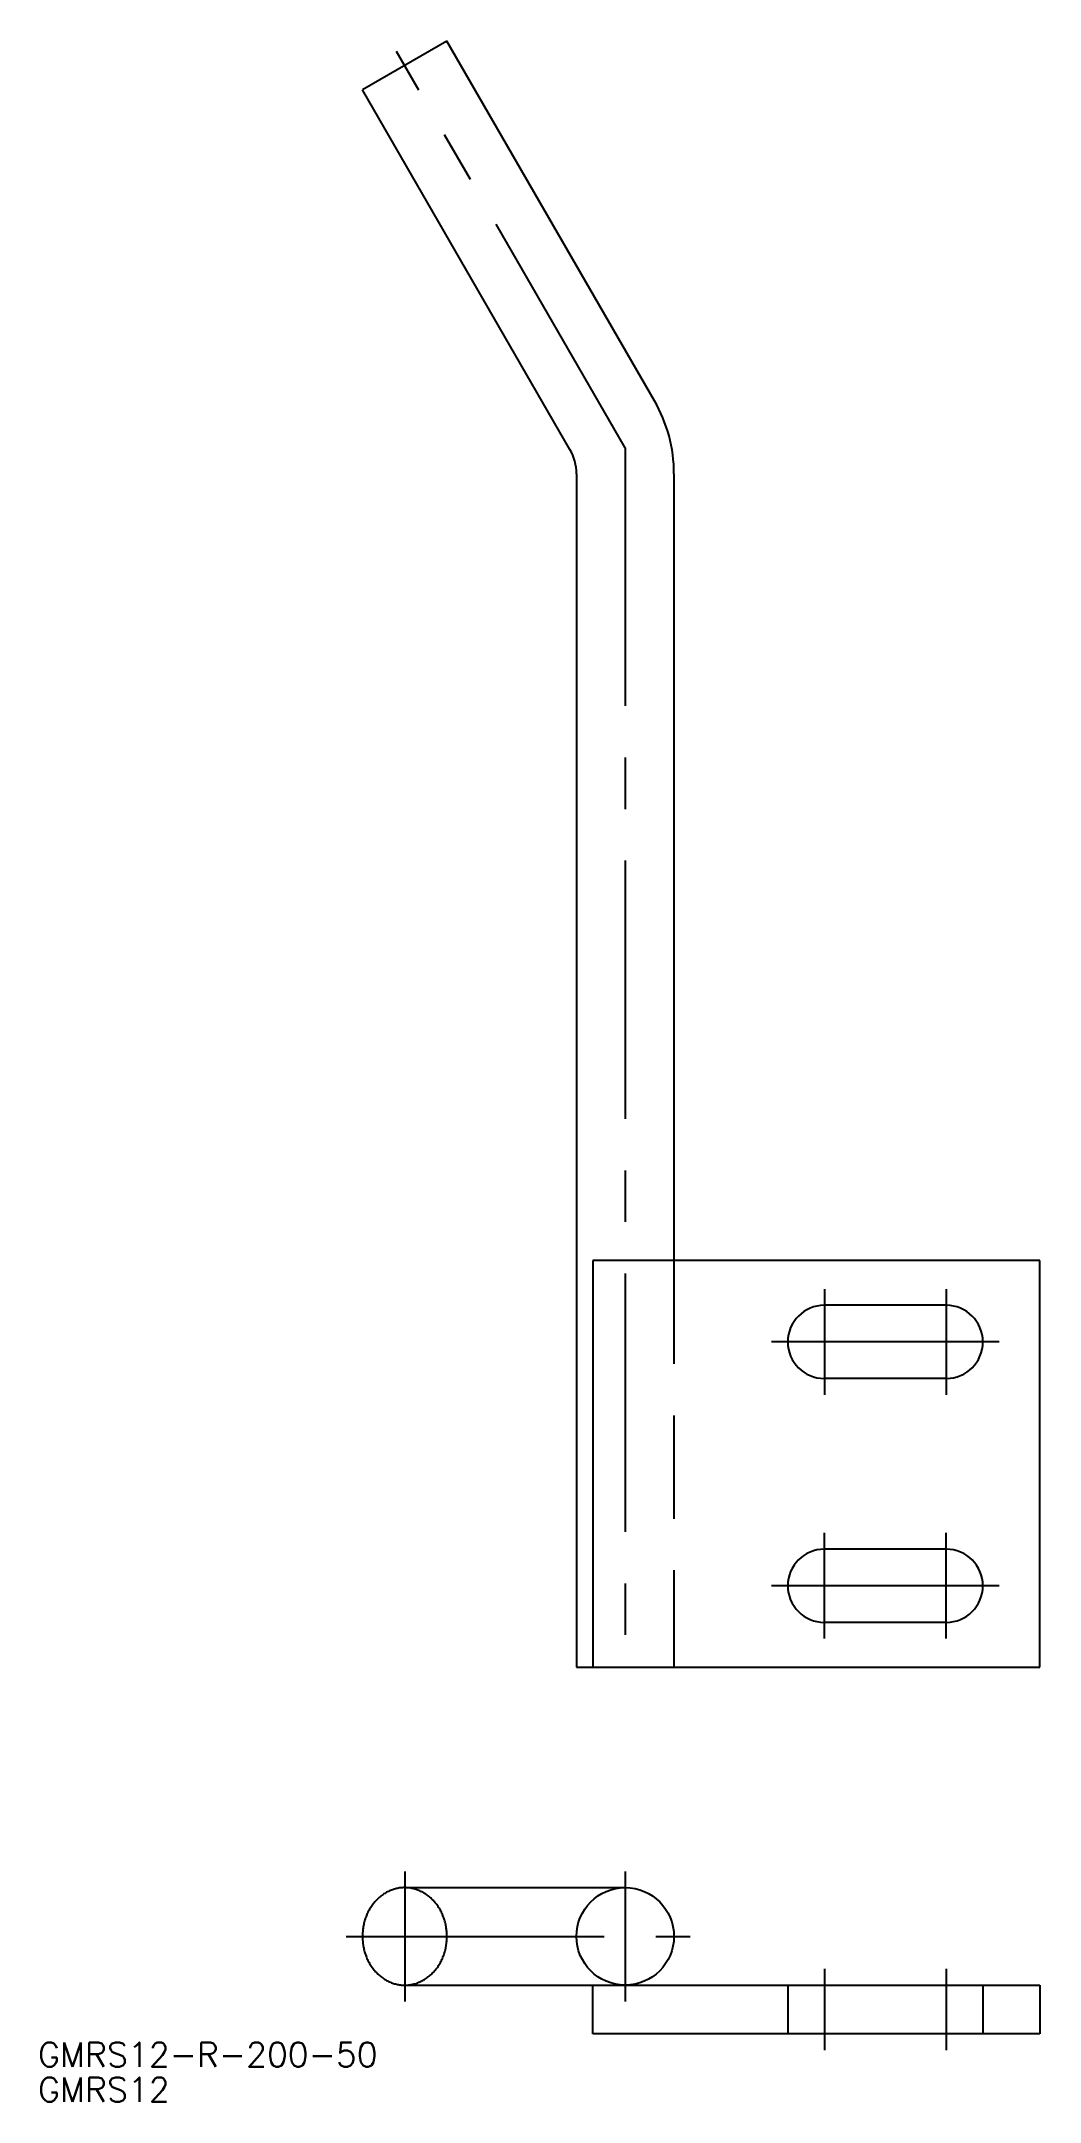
# Model space of a CAD drawing. Extents: x -69 to 54, y -53 to 200.
import ezdxf

# ---------------------------------------------------------------- set-up
doc = ezdxf.new("R2010")
doc.units = 0
doc.linetypes.add('CENTER', pattern=[50.8, 31.75, -6.35, 6.35, -6.35])
doc.linetypes.add('DASHED', pattern=[19.05, 12.7, -6.35])
doc.layers.get('0').update_dxf_attribs({"linetype": 'CONTINUOUS'})
doc.layers.add('CENTER', color=1, linetype='CENTER')
doc.styles.get("Standard").update_dxf_attribs({"font": 'txt.shx', "height": 3, "bigfont": 'bigfont.shx'})

msp = doc.modelspace()

# ---------------------------------------------------------------- linework, layer by layer
at = {"color": 7, "linetype": 'CONTINUOUS'}
for p, q in [((-19.15, 200), (-29.54, 194)), ((6.38, 155.78), (-19.15, 200)), ((-4.01, 149.78), (-29.54, 194)), ((-3.21, 146.78), (-3.21, 0)), ((8.79, 146.78), (8.79, 50)), ((53.79, 50), (-1.21, 50)), ((-1.21, 50), (-1.21, 0)), ((53.79, 0), (53.79, 50)), ((42.29, 44.5), (27.29, 44.5)), ((42.29, 35.5), (27.29, 35.5)), ((42.29, 14.5), (27.29, 14.5)), ((42.29, 5.5), (27.29, 5.5)), ((-3.21, 0), (53.79, 0)), ((-24.34, -27.13), (2.79, -27.13)), ((-24.34, -39.13), (53.79, -39.13)), ((-1.21, -45.13), (-1.21, -39.13)), ((53.79, -39.13), (53.79, -45.13)), ((53.79, -45.13), (-1.21, -45.13))]:
    msp.add_line(p, q, dxfattribs=at)
at = {"color": 3, "linetype": 'DASHED'}
for p, q in [((8.79, 50), (8.79, 0)), ((22.79, -39.13), (22.79, -45.13)), ((46.79, -39.13), (46.79, -45.13))]:
    msp.add_line(p, q, dxfattribs=at)
at = {"color": 7, "linetype": 'CONTINUOUS'}
msp.add_polyline3d([(-24.34, -27.13, 0), (-24.47, -27.13, 0), (-24.6, -27.14, 0), (-24.72, -27.15, 0), (-24.85, -27.16, 0), (-24.98, -27.17, 0), (-25.1, -27.19, 0), (-25.23, -27.22, 0), (-25.35, -27.24, 0), (-25.48, -27.28, 0), (-25.6, -27.31, 0), (-25.73, -27.35, 0), (-25.85, -27.39, 0), (-25.97, -27.43, 0), (-26.09, -27.48, 0), (-26.21, -27.53, 0), (-26.33, -27.59, 0), (-26.45, -27.64, 0), (-26.56, -27.71, 0), (-26.68, -27.77, 0), (-26.79, -27.84, 0), (-26.9, -27.91, 0), (-27.01, -27.98, 0), (-27.12, -28.06, 0), (-27.23, -28.14, 0), (-27.33, -28.22, 0), (-27.44, -28.31, 0), (-27.54, -28.4, 0), (-27.64, -28.49, 0), (-27.73, -28.59, 0), (-27.83, -28.68, 0), (-27.92, -28.78, 0), (-28.02, -28.89, 0), (-28.1, -28.99, 0), (-28.19, -29.1, 0), (-28.28, -29.21, 0), (-28.36, -29.32, 0), (-28.44, -29.44, 0), (-28.51, -29.56, 0), (-28.59, -29.67, 0), (-28.66, -29.8, 0), (-28.73, -29.92, 0), (-28.8, -30.04, 0), (-28.86, -30.17, 0), (-28.92, -30.3, 0), (-28.98, -30.43, 0), (-29.04, -30.56, 0), (-29.09, -30.7, 0), (-29.14, -30.83, 0), (-29.19, -30.97, 0), (-29.23, -31.11, 0), (-29.28, -31.25, 0), (-29.31, -31.39, 0), (-29.35, -31.53, 0), (-29.38, -31.67, 0), (-29.41, -31.81, 0), (-29.44, -31.96, 0), (-29.46, -32.1, 0), (-29.48, -32.25, 0), (-29.5, -32.4, 0), (-29.51, -32.54, 0), (-29.52, -32.69, 0), (-29.53, -32.84, 0), (-29.54, -32.98, 0), (-29.54, -33.13, 0), (-29.54, -33.28, 0), (-29.53, -33.42, 0), (-29.52, -33.57, 0), (-29.51, -33.72, 0), (-29.5, -33.86, 0), (-29.48, -34.01, 0), (-29.46, -34.16, 0), (-29.44, -34.3, 0), (-29.41, -34.44, 0), (-29.38, -34.59, 0), (-29.35, -34.73, 0), (-29.31, -34.87, 0), (-29.28, -35.01, 0), (-29.23, -35.15, 0), (-29.19, -35.29, 0), (-29.14, -35.43, 0), (-29.09, -35.56, 0), (-29.04, -35.69, 0), (-28.98, -35.83, 0), (-28.92, -35.96, 0), (-28.86, -36.09, 0), (-28.8, -36.21, 0), (-28.73, -36.34, 0), (-28.66, -36.46, 0), (-28.59, -36.58, 0), (-28.51, -36.7, 0), (-28.44, -36.82, 0), (-28.36, -36.94, 0), (-28.28, -37.05, 0), (-28.19, -37.16, 0), (-28.1, -37.27, 0), (-28.02, -37.37, 0), (-27.92, -37.48, 0), (-27.83, -37.58, 0), (-27.73, -37.67, 0), (-27.64, -37.77, 0), (-27.54, -37.86, 0), (-27.44, -37.95, 0), (-27.33, -38.03, 0), (-27.23, -38.12, 0), (-27.12, -38.2, 0), (-27.01, -38.28, 0), (-26.9, -38.35, 0), (-26.79, -38.42, 0), (-26.68, -38.49, 0), (-26.56, -38.55, 0), (-26.45, -38.61, 0), (-26.33, -38.67, 0), (-26.21, -38.73, 0), (-26.09, -38.78, 0), (-25.97, -38.83, 0), (-25.85, -38.87, 0), (-25.73, -38.91, 0), (-25.6, -38.95, 0), (-25.48, -38.98, 0), (-25.35, -39.01, 0), (-25.23, -39.04, 0), (-25.1, -39.06, 0), (-24.98, -39.08, 0), (-24.85, -39.1, 0), (-24.72, -39.11, 0), (-24.6, -39.12, 0), (-24.47, -39.13, 0), (-24.34, -39.13, 0)], dxfattribs=at)
at = {"color": 3, "linetype": 'DASHED'}
msp.add_polyline3d([(-24.34, -39.13, 0), (-24.21, -39.13, 0), (-24.09, -39.12, 0), (-23.96, -39.11, 0), (-23.83, -39.1, 0), (-23.7, -39.08, 0), (-23.58, -39.06, 0), (-23.45, -39.04, 0), (-23.33, -39.01, 0), (-23.2, -38.98, 0), (-23.08, -38.95, 0), (-22.95, -38.91, 0), (-22.83, -38.87, 0), (-22.71, -38.83, 0), (-22.59, -38.78, 0), (-22.47, -38.73, 0), (-22.35, -38.67, 0), (-22.23, -38.61, 0), (-22.12, -38.55, 0), (-22, -38.49, 0), (-21.89, -38.42, 0), (-21.78, -38.35, 0), (-21.67, -38.28, 0), (-21.56, -38.2, 0), (-21.45, -38.12, 0), (-21.35, -38.03, 0), (-21.24, -37.95, 0), (-21.14, -37.86, 0), (-21.04, -37.77, 0), (-20.95, -37.67, 0), (-20.85, -37.58, 0), (-20.76, -37.48, 0), (-20.66, -37.37, 0), (-20.58, -37.27, 0), (-20.49, -37.16, 0), (-20.4, -37.05, 0), (-20.32, -36.94, 0), (-20.24, -36.82, 0), (-20.17, -36.7, 0), (-20.09, -36.58, 0), (-20.02, -36.46, 0), (-19.95, -36.34, 0), (-19.88, -36.21, 0), (-19.82, -36.09, 0), (-19.76, -35.96, 0), (-19.7, -35.83, 0), (-19.64, -35.69, 0), (-19.59, -35.56, 0), (-19.54, -35.43, 0), (-19.49, -35.29, 0), (-19.45, -35.15, 0), (-19.4, -35.01, 0), (-19.37, -34.87, 0), (-19.33, -34.73, 0), (-19.3, -34.59, 0), (-19.27, -34.44, 0), (-19.24, -34.3, 0), (-19.22, -34.16, 0), (-19.2, -34.01, 0), (-19.18, -33.86, 0), (-19.17, -33.72, 0), (-19.16, -33.57, 0), (-19.15, -33.42, 0), (-19.14, -33.28, 0), (-19.14, -33.13, 0), (-19.14, -32.98, 0), (-19.15, -32.84, 0), (-19.16, -32.69, 0), (-19.17, -32.54, 0), (-19.18, -32.4, 0), (-19.2, -32.25, 0), (-19.22, -32.1, 0), (-19.24, -31.96, 0), (-19.27, -31.81, 0), (-19.3, -31.67, 0), (-19.33, -31.53, 0), (-19.37, -31.39, 0), (-19.4, -31.25, 0), (-19.45, -31.11, 0), (-19.49, -30.97, 0), (-19.54, -30.83, 0), (-19.59, -30.7, 0), (-19.64, -30.56, 0), (-19.7, -30.43, 0), (-19.76, -30.3, 0), (-19.82, -30.17, 0), (-19.88, -30.04, 0), (-19.95, -29.92, 0), (-20.02, -29.8, 0), (-20.09, -29.67, 0), (-20.17, -29.56, 0), (-20.24, -29.44, 0), (-20.32, -29.32, 0), (-20.4, -29.21, 0), (-20.49, -29.1, 0), (-20.58, -28.99, 0), (-20.66, -28.89, 0), (-20.76, -28.78, 0), (-20.85, -28.68, 0), (-20.95, -28.59, 0), (-21.04, -28.49, 0), (-21.14, -28.4, 0), (-21.24, -28.31, 0), (-21.35, -28.22, 0), (-21.45, -28.14, 0), (-21.56, -28.06, 0), (-21.67, -27.98, 0), (-21.78, -27.91, 0), (-21.89, -27.84, 0), (-22, -27.77, 0), (-22.12, -27.71, 0), (-22.23, -27.64, 0), (-22.35, -27.59, 0), (-22.47, -27.53, 0), (-22.59, -27.48, 0), (-22.71, -27.43, 0), (-22.83, -27.39, 0), (-22.95, -27.35, 0), (-23.08, -27.31, 0), (-23.2, -27.28, 0), (-23.33, -27.24, 0), (-23.45, -27.22, 0), (-23.58, -27.19, 0), (-23.7, -27.17, 0), (-23.83, -27.16, 0), (-23.96, -27.15, 0), (-24.09, -27.14, 0), (-24.21, -27.13, 0), (-24.34, -27.13, 0)], dxfattribs=at)
at = {"color": 7, "linetype": 'CONTINUOUS'}
msp.add_circle((2.79, -33.13), 6, dxfattribs=at)
for centre, radius, start, end in [((-9.21, 146.78), 18, 0, 30), ((-9.21, 146.78), 6, 0, 30), ((27.29, 40), 4.5, 90, 270), ((42.29, 40), 4.5, 270, 90), ((27.29, 10), 4.5, 90, 270), ((42.29, 10), 4.5, 270, 90)]:
    msp.add_arc(centre, radius, start, end, dxfattribs=at)
at = {"layer": 'CENTER', "color": 1, "linetype": 'CENTER'}
for p, q in [((2.79, 150), (-25.34, 198.73)), ((2.79, 150), (2.79, -2)), ((27.29, 46.5), (27.29, 33.5)), ((42.29, 46.5), (42.29, 33.5)), ((48.79, 40), (20.79, 40)), ((27.29, 3.5), (27.29, 16.5)), ((42.29, 3.5), (42.29, 16.5)), ((48.79, 10), (20.79, 10)), ((-24.34, -25.13), (-24.34, -41.13)), ((2.79, -25.13), (2.79, -41.13)), ((-31.54, -33.13), (10.79, -33.13)), ((27.29, -37.13), (27.29, -47.13)), ((42.29, -37.13), (42.29, -47.13))]:
    msp.add_line(p, q, dxfattribs=at)

# ---------------------------------------------------------------- texts
at = {"color": 7, "linetype": 'CONTINUOUS'}
for s, p in [('GMRS12-R-200-50', (-69.45, -49.17)), ('GMRS12', (-69.45, -53.48))]:
    msp.add_text(s, height=3, dxfattribs=at).set_placement(p)

doc.saveas('drawing.dxf')
